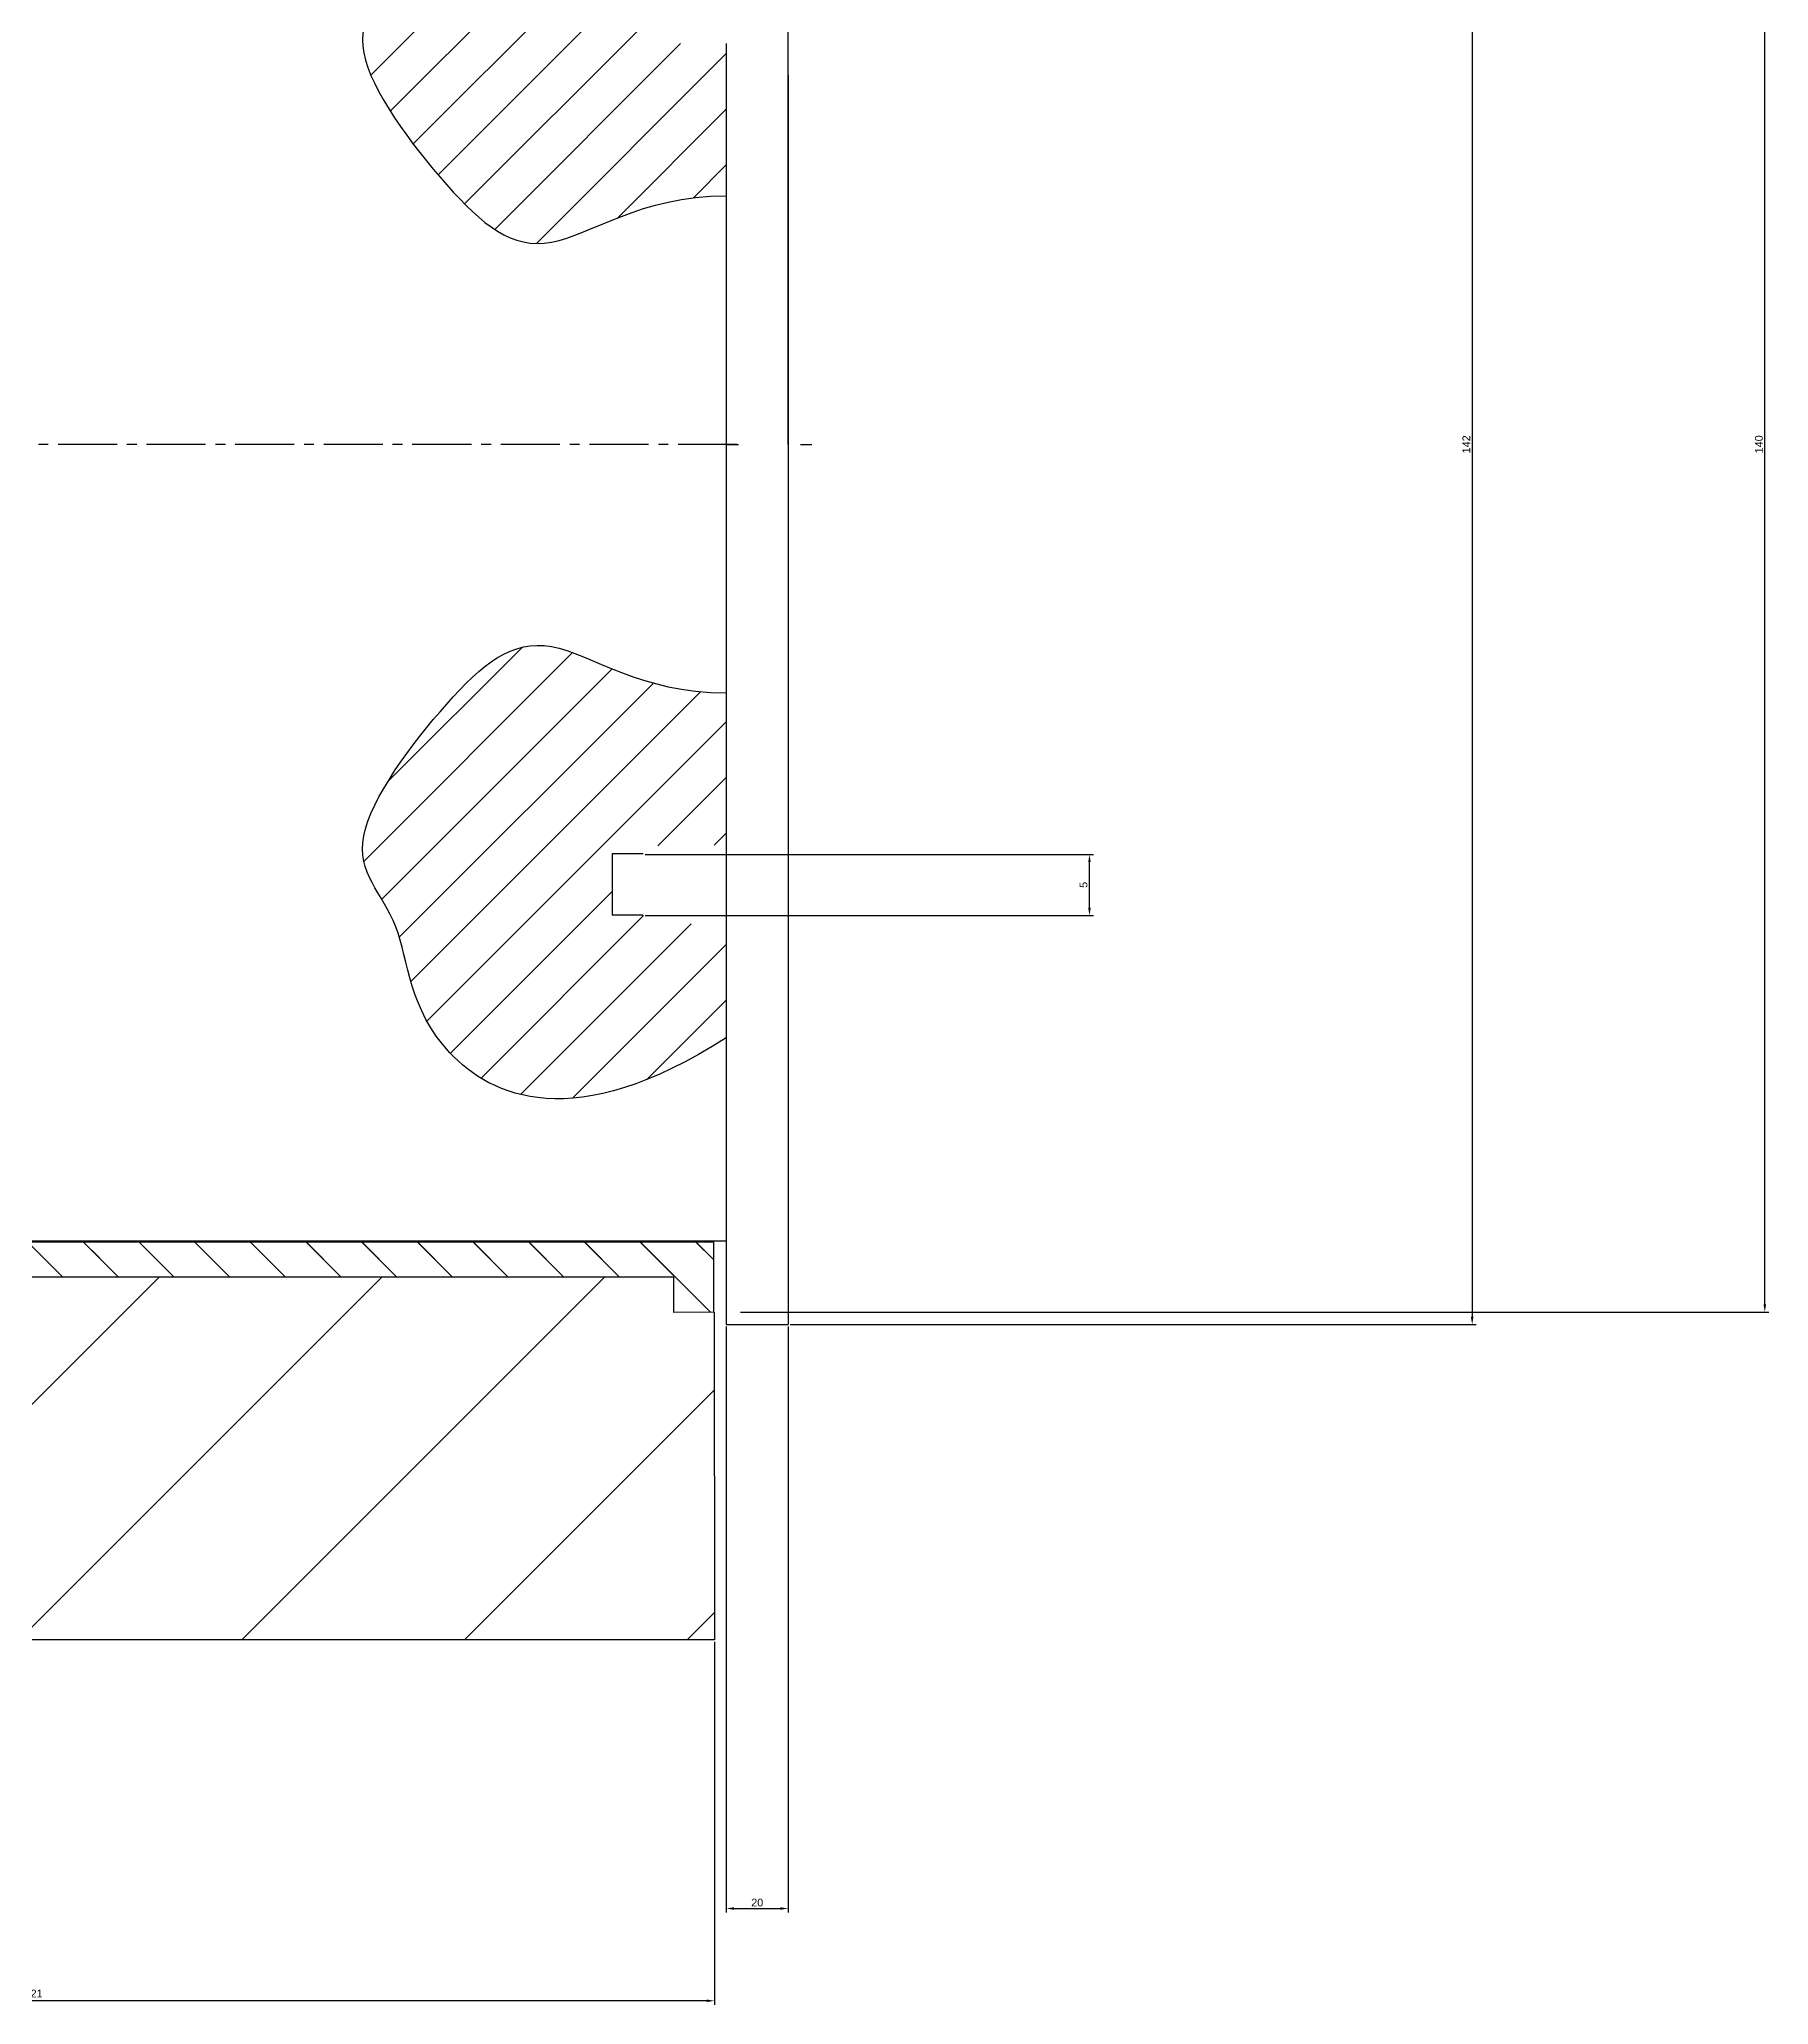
# Model space of a CAD drawing. Header units: millimetres. Extents: x -20242 to 39158, y -15780 to 26220.
# Drawn here: x -2085 to -1527, y 16357 to 16991 of the extents above; entities that cross this region are included whole.
import ezdxf

# ---------------------------------------------------------------- set-up
doc = ezdxf.new("R2010")
doc.units = ezdxf.units.MM
doc.linetypes.add('CENTER2', pattern=[28.575, 19.05, -3.175, 3.175, -3.175])
doc.styles.get("Standard").update_dxf_attribs({"font": 'arial.ttf'})
doc.dimstyles.new('ISO-25', dxfattribs={"dimtxt": 2.5, "dimasz": 2.5, "dimexe": 1.25, "dimexo": 0.625, "dimtad": 1, "dimtxsty": 'Standard', "dimcen": 2.5, "dimadec": 0, "dimazin": 0, "dimtfac": 1, "dimtmove": 0, "dimatfit": 3, "dimfxl": 1, "dimarcsym": 0})
pattern_1 = [(135, (-13419.83, 9812.398), (-8.980256, -8.980256), [])]
pattern_2 = [(45, (-13419.83, 9812.398), (-8.980256, 8.980256), [])]

# ---------------------------------------------------------------- blocks, each defined once
blk = doc.blocks.new('*U243')
at = {"color": 0, "linetype": 'CENTER2', "transparency": 16777216}
blk.add_line((227.5, 0), (-227.5, 0), dxfattribs=at)
blk = doc.blocks.new('*D249')
at = {"color": 0, "lineweight": -2, "transparency": 16777216}
for p, q in [((-1842.58, 17144.59), (-1621.3, 17144.59)), ((-1622.55, 17142.09), (-1622.55, 16579.14)), ((-1842.58, 16576.64), (-1621.3, 16576.64))]:
    blk.add_line(p, q, dxfattribs=at)
at = {"color": 0, "transparency": 16777216}
for points in [[(-1622.97, 17142.09), (-1622.14, 17142.09), (-1622.55, 17144.59)], [(-1622.97, 16579.14), (-1622.14, 16579.14), (-1622.55, 16576.64)]]:
    blk.add_solid(points, dxfattribs=at)
at = {"layer": 'Defpoints', "color": 0, "transparency": 16777216}
for p in [(-1843.21, 17144.59), (-1843.21, 16576.64), (-1622.55, 16576.64)]:
    blk.add_point(p, dxfattribs=at)
at = {"color": 0, "transparency": 16777216, "insert": (-1624.43, 16860.61), "char_height": 2.5, "attachment_point": 5, "rotation": 90}
blk.add_mtext('142', dxfattribs=at)
blk = doc.blocks.new('*D246')
at = {"color": 0, "lineweight": -2, "transparency": 16777216}
for p, q in [((-1858.58, 17140.59), (-1526.89, 17140.59)), ((-1528.14, 16583.14), (-1528.14, 17138.09)), ((-1858.58, 16580.64), (-1526.89, 16580.64))]:
    blk.add_line(p, q, dxfattribs=at)
at = {"color": 0, "transparency": 16777216}
for points in [[(-1528.55, 17138.09), (-1527.72, 17138.09), (-1528.14, 17140.59)], [(-1528.55, 16583.14), (-1527.72, 16583.14), (-1528.14, 16580.64)]]:
    blk.add_solid(points, dxfattribs=at)
at = {"layer": 'Defpoints', "color": 0, "transparency": 16777216}
for p in [(-1859.21, 17140.59), (-1528.14, 17140.59), (-1859.21, 16580.64)]:
    blk.add_point(p, dxfattribs=at)
at = {"color": 0, "transparency": 16777216, "insert": (-1530.04, 16860.61), "char_height": 2.5, "attachment_point": 5, "rotation": 90}
blk.add_mtext('140', dxfattribs=at)
blk = doc.blocks.new('*D250')
at = {"color": 0, "lineweight": -2, "transparency": 16777216}
for p, q in [((-1863.21, 16576.02), (-1863.21, 16387.01)), ((-1843.21, 16576.02), (-1843.21, 16387.01)), ((-1860.71, 16388.26), (-1845.71, 16388.26))]:
    blk.add_line(p, q, dxfattribs=at)
at = {"color": 0, "transparency": 16777216}
for points in [[(-1860.71, 16388.67), (-1860.71, 16387.84), (-1863.21, 16388.26)], [(-1845.71, 16388.67), (-1845.71, 16387.84), (-1843.21, 16388.26)]]:
    blk.add_solid(points, dxfattribs=at)
at = {"layer": 'Defpoints', "color": 0, "transparency": 16777216}
for p in [(-1863.21, 16576.64), (-1843.21, 16576.64), (-1843.21, 16388.26)]:
    blk.add_point(p, dxfattribs=at)
at = {"color": 0, "transparency": 16777216, "insert": (-1853.21, 16390.16), "char_height": 2.5, "attachment_point": 5}
blk.add_mtext('20', dxfattribs=at)
blk = doc.blocks.new('*D247')
at = {"color": 0, "lineweight": -2, "transparency": 16777216}
for p, q in [((-1889.39, 16728.32), (-1744.77, 16728.32)), ((-1746.02, 16711.14), (-1746.02, 16725.82)), ((-1889.39, 16708.64), (-1744.77, 16708.64))]:
    blk.add_line(p, q, dxfattribs=at)
at = {"color": 0, "transparency": 16777216}
for points in [[(-1746.44, 16725.82), (-1745.6, 16725.82), (-1746.02, 16728.32)], [(-1746.44, 16711.14), (-1745.6, 16711.14), (-1746.02, 16708.64)]]:
    blk.add_solid(points, dxfattribs=at)
at = {"layer": 'Defpoints', "color": 0, "transparency": 16777216}
for p in [(-1890.01, 16728.32), (-1746.02, 16728.32), (-1890.01, 16708.64)]:
    blk.add_point(p, dxfattribs=at)
at = {"color": 0, "transparency": 16777216, "insert": (-1747.92, 16718.48), "char_height": 2.5, "attachment_point": 5, "rotation": 90}
blk.add_mtext('5', dxfattribs=at)
blk = doc.blocks.new('*D248')
at = {"color": 0, "lineweight": -2, "transparency": 16777216}
for p, q in [((-2311.21, 16474.28), (-2311.21, 16357.23)), ((-1866.99, 16474.28), (-1866.99, 16357.23)), ((-1869.49, 16358.48), (-2308.71, 16358.48))]:
    blk.add_line(p, q, dxfattribs=at)
at = {"color": 0, "transparency": 16777216}
for points in [[(-2308.71, 16358.9), (-2308.71, 16358.06), (-2311.21, 16358.48)], [(-1869.49, 16358.9), (-1869.49, 16358.06), (-1866.99, 16358.48)]]:
    blk.add_solid(points, dxfattribs=at)
at = {"layer": 'Defpoints', "color": 0, "transparency": 16777216}
for p in [(-2311.21, 16474.91), (-1866.99, 16474.91), (-2311.21, 16358.48)]:
    blk.add_point(p, dxfattribs=at)
at = {"color": 0, "transparency": 16777216, "insert": (-2089.1, 16360.61), "char_height": 2.5, "attachment_point": 5}
blk.add_mtext('444,21', dxfattribs=at)

msp = doc.modelspace()

# ---------------------------------------------------------------- hatches: boundary and pattern name
h = msp.add_hatch()
h.set_pattern_fill('ANSI31', color=256, scale=4)
h.set_pattern_definition(pattern_2)
edge = h.paths.add_edge_path()
edge.add_spline(control_points=[(-1863.207, 16940.765), (-1890.99, 16940.765), (-1922.618, 16915.482), (-1951.716, 16939.501), (-1990.934, 16992.593), (-1965.632, 17011.555), (-1965.632, 17058.328), (-1912.497, 17083.61), (-1863.207, 17052.007)], knot_values=[0, 0, 0, 0, 1, 2, 3, 4, 5, 6, 6, 6, 6], degree=3, periodic=0)
edge.add_line((-1863.207, 17052.007), (-1863.207, 17015.286))
edge.add_line((-1863.207, 17015.286), (-1884.927, 17015.286))
edge.add_line((-1884.927, 17015.286), (-1890.007, 17012.536))
edge.add_line((-1890.007, 17012.536), (-1890.007, 16992.636))
edge.add_line((-1890.007, 16992.636), (-1884.927, 16989.886))
edge.add_line((-1884.927, 16989.886), (-1863.207, 16989.886))
edge.add_line((-1863.207, 16989.886), (-1863.207, 16940.765))
h = msp.add_hatch()
h.set_pattern_fill('ANSI31', color=256, scale=4)
h.set_pattern_definition(pattern_2)
edge = h.paths.add_edge_path()
edge.add_line((-1900.023, 16728.521), (-1890.037, 16728.521))
edge.add_line((-1890.037, 16728.521), (-1884.927, 16731.286))
edge.add_line((-1884.927, 16731.286), (-1863.207, 16731.286))
edge.add_line((-1863.207, 16731.286), (-1863.207, 16780.408))
edge.add_spline(control_points=[(-1863.207, 16780.408), (-1890.99, 16780.408), (-1922.618, 16805.69), (-1951.716, 16781.672), (-1990.934, 16728.579), (-1965.632, 16709.617), (-1965.632, 16662.845), (-1912.497, 16637.562), (-1863.207, 16669.165)], knot_values=[0, 0, 0, 0, 1, 2, 3, 4, 5, 6, 6, 6, 6], degree=3, periodic=0)
edge.add_line((-1863.207, 16669.165), (-1863.207, 16705.886))
edge.add_line((-1863.207, 16705.886), (-1884.927, 16705.886))
edge.add_line((-1884.927, 16705.886), (-1890.145, 16708.711))
edge.add_line((-1890.145, 16708.711), (-1900.023, 16708.711))
edge.add_line((-1900.023, 16708.711), (-1900.023, 16728.521))
h = msp.add_hatch()
h.set_pattern_fill('ANSI31', color=256, scale=4, angle=90)
h.set_pattern_definition(pattern_1)
h.paths.add_polyline_path([(-1880.207, 16584.586), (-1867.207, 16584.586), (-1867.207, 16603.329), (-2311.207, 16603.329), (-2311.207, 16591.969), (-1880.207, 16591.969)])
h = msp.add_hatch()
h.set_pattern_fill('ANSI31', color=256, scale=4, angle=90)
h.set_pattern_definition(pattern_1)
h.paths.add_polyline_path([(-1880.207, 16580.586), (-1867.207, 16580.613), (-1867.207, 16603.356), (-2073.904, 16603.329), (-2055.546, 16591.969), (-1880.207, 16591.969)])
h = msp.add_hatch()
h.set_pattern_fill('ANSI31', color=256, scale=16)
h.set_pattern_definition([(45, (-13423.616, 9812.4), (-35.92102, 35.92102), [])])
h.paths.add_polyline_path([(-1867.1, 16580.63), (-1883.993, 16580.586), (-1883.993, 16591.969), (-2314.993, 16591.969), (-2314.993, 16474.906), (-1866.993, 16474.906)])

# ---------------------------------------------------------------- linework, layer by layer
for p, q in [((-1843.207, 16860.586), (-1843.207, 17144.532)), ((-1863.207, 16989.886), (-1863.207, 16986.711)), ((-1863.207, 16986.711), (-1863.207, 16603.586)), ((-1863.207, 16986.711), (-1863.207, 16603.586)), ((-1863.207, 16986.711), (-1863.207, 16576.641)), ((-1843.207, 16979.726), (-1843.207, 16860.586)), ((-1863.207, 16860.586), (-1859.207, 16860.586)), ((-1843.207, 16860.586), (-1843.207, 16576.641)), ((-1839.207, 16860.586), (-1835.632, 16860.586)), ((-1890.023, 16728.521), (-1900.023, 16728.521)), ((-1900.023, 16728.521), (-1900.023, 16708.711)), ((-1890.119, 16708.711), (-1900.023, 16708.711)), ((-1863.207, 16603.586), (-2311.207, 16603.586)), ((-1863.207, 16603.586), (-2311.207, 16603.586)), ((-1863.207, 16603.586), (-2311.207, 16603.586)), ((-2311.207, 16603.329), (-1867.207, 16603.329)), ((-1867.207, 16580.62), (-1867.207, 16603.329)), ((-1880.207, 16591.969), (-2311.207, 16591.969)), ((-1880.207, 16591.969), (-1880.207, 16580.586)), ((-1867.207, 16580.62), (-1880.207, 16580.586)), ((-1867.1, 16580.63), (-1866.993, 16474.906)), ((-1863.207, 16576.641), (-1843.207, 16576.641)), ((-1880.207, 16556.577), (-1880.207, 16556.563)), ((-1866.993, 16474.906), (-2311.207, 16474.906))]:
    msp.add_line(p, q)
for points in [[(-1863.207, 17052.007), (-1912.497, 17083.61), (-1965.632, 17058.328), (-1965.632, 17011.555), (-1990.934, 16992.593), (-1951.716, 16939.501), (-1922.618, 16915.482), (-1890.99, 16940.765), (-1863.207, 16940.765)], [(-1863.207, 16669.165), (-1912.497, 16637.562), (-1965.632, 16662.845), (-1965.632, 16709.617), (-1990.934, 16728.579), (-1951.716, 16781.672), (-1922.618, 16805.69), (-1890.99, 16780.408), (-1863.207, 16780.408)]]:
    msp.add_open_spline(points, degree=3)

# ---------------------------------------------------------------- block references
at = {"linetype": 'CENTER2'}
msp.add_blockref('*U243', (-2087.207, 16860.586), dxfattribs=at)

# ---------------------------------------------------------------- dimensions: what is measured, and where the dimension line sits
for base, p1, p2, text, picture, middle in [((-1622.554, 16576.641), (-1843.207, 17144.586), (-1843.207, 16576.641), '142', '*D249', (-1624.435, 16860.613)), ((-1528.138, 17140.586), (-1859.207, 16580.641), (-1859.207, 17140.586), '140', '*D246', (-1530.039, 16860.613)), ((-1746.019, 16728.316), (-1890.012, 16708.645), (-1890.012, 16728.316), '5', '*D247', (-1747.915, 16718.481))]:
    dim = msp.add_linear_dim(base=base, p1=p1, p2=p2, angle=90, text=text, dimstyle='ISO-25')
    dim.commit()
    dim.dimension.update_dxf_attribs({"geometry": picture, "text_midpoint": middle})
for base, p1, p2, picture, middle in [((-1843.207, 16388.257), (-1863.207, 16576.641), (-1843.207, 16576.641), '*D250', (-1853.207, 16390.158)), ((-2311.207, 16358.479), (-1866.993, 16474.906), (-2311.207, 16474.906), '*D248', (-2089.1, 16360.606))]:
    dim = msp.add_linear_dim(base=base, p1=p1, p2=p2, dimstyle='ISO-25')
    dim.commit()
    dim.dimension.update_dxf_attribs({"geometry": picture, "text_midpoint": middle})

doc.saveas('drawing.dxf')
